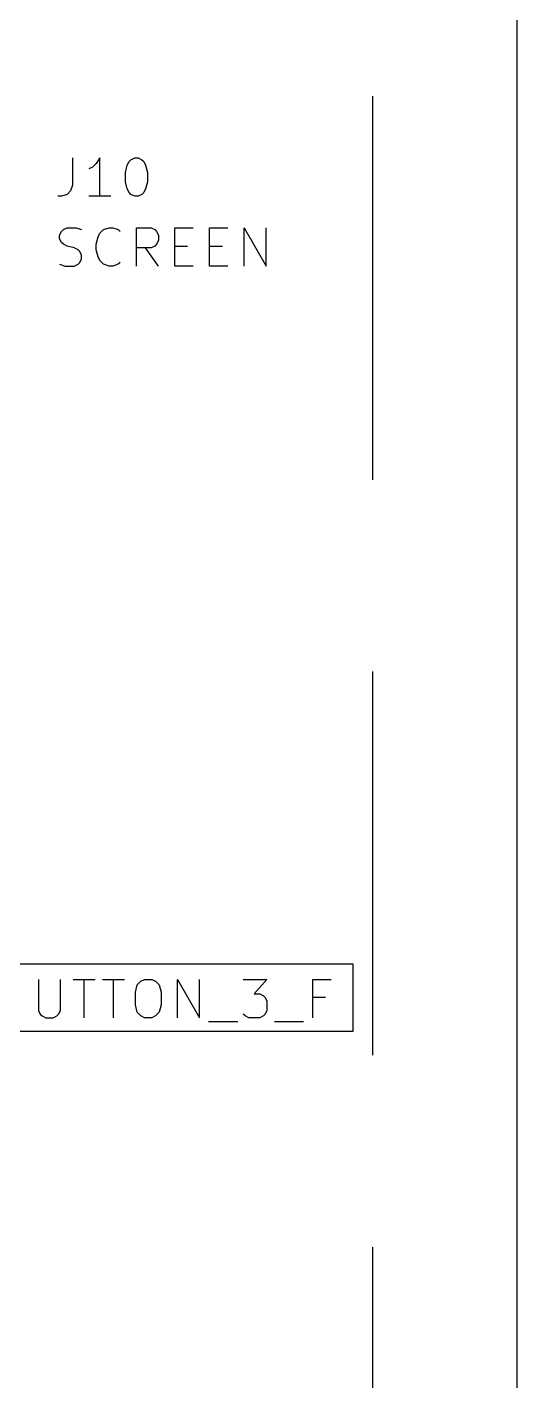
# Model space of a CAD drawing. Extents: x 0.3 to 16.3, y -11.7 to -0.2.
# Drawn here: x 15.7 to 16.338, y -3.55 to -1.785 of the extents above; entities that cross this region are included whole.
import ezdxf

# ---------------------------------------------------------------- set-up
doc = ezdxf.new("R2010")
doc.units = 0
doc.header["$MEASUREMENT"] = 0
doc.linetypes.add('DASHED', pattern=[0.75, 0.5, -0.25])
doc.layers.add('BLACK', color=7, linetype='CONTINUOUS')

msp = doc.modelspace()

# ---------------------------------------------------------------- linework, layer by layer
at = {"layer": 'BLACK', "linetype": 'CONTINUOUS'}
for p, q in [((16.3381, -0.19685), (16.3381, -11.4961)), ((15.7593, -1.95561), (15.7593, -1.99133)), ((15.795, -1.95561), (15.7903, -1.96276)), ((15.795, -2.00561), (15.795, -1.95561)), ((15.8331, -1.96037), (15.8355, -1.958)), ((15.8355, -1.958), (15.8403, -1.95561)), ((15.8403, -1.95561), (15.845, -1.95561)), ((15.845, -1.95561), (15.8498, -1.958)), ((15.8498, -1.958), (15.8522, -1.96037)), ((15.7855, -1.96752), (15.7807, -1.9699)), ((15.7903, -1.96276), (15.7855, -1.96752)), ((15.8284, -1.97466), (15.8307, -1.96514)), ((15.8284, -1.98657), (15.8284, -1.97466)), ((15.8307, -1.96514), (15.8331, -1.96037)), ((15.8522, -1.96037), (15.8546, -1.96514)), ((15.8546, -1.96514), (15.8569, -1.97466)), ((15.8569, -1.97466), (15.8569, -1.98657)), ((15.7593, -1.99133), (15.7569, -1.99847)), ((15.8307, -1.99609), (15.8284, -1.98657)), ((15.8569, -1.98657), (15.8546, -1.99609)), ((15.745, -2.00561), (15.7403, -2.00561)), ((15.7522, -2.00323), (15.745, -2.00561)), ((15.7569, -1.99847), (15.7522, -2.00323)), ((15.8093, -2.00561), (15.7807, -2.00561)), ((15.8331, -2.00085), (15.8307, -1.99609)), ((15.8355, -2.00323), (15.8331, -2.00085)), ((15.8403, -2.00561), (15.8355, -2.00323)), ((15.845, -2.00561), (15.8403, -2.00561)), ((15.8498, -2.00323), (15.845, -2.00561)), ((15.8522, -2.00085), (15.8498, -2.00323)), ((15.8546, -1.99609), (15.8522, -2.00085)), ((15.7474, -2.049), (15.7522, -2.04661)), ((15.7522, -2.04661), (15.7641, -2.04661)), ((15.7641, -2.04661), (15.7712, -2.049)), ((15.7998, -2.049), (15.8069, -2.04661)), ((15.8069, -2.04661), (15.8117, -2.04661)), ((15.8117, -2.04661), (15.8188, -2.049)), ((15.8426, -2.09661), (15.8426, -2.04661)), ((15.8426, -2.04661), (15.8617, -2.04661)), ((15.8617, -2.04661), (15.8665, -2.049)), ((15.8926, -2.09661), (15.8926, -2.04661)), ((15.8926, -2.04661), (15.9165, -2.04661)), ((15.9379, -2.09661), (15.9379, -2.04661)), ((15.9379, -2.04661), (15.9617, -2.04661)), ((15.9831, -2.09661), (15.9831, -2.04661)), ((15.9831, -2.04661), (16.0117, -2.09661)), ((16.0117, -2.09661), (16.0117, -2.04661)), ((15.7426, -2.05614), (15.745, -2.05137)), ((15.7426, -2.0609), (15.7426, -2.05614)), ((15.745, -2.06566), (15.7426, -2.0609)), ((15.745, -2.05137), (15.7474, -2.049)), ((15.7903, -2.06804), (15.7926, -2.05852)), ((15.7926, -2.05852), (15.795, -2.05376)), ((15.795, -2.05376), (15.7998, -2.049)), ((15.8188, -2.049), (15.8212, -2.05137)), ((15.8665, -2.049), (15.8688, -2.05137)), ((15.8688, -2.05137), (15.8712, -2.05614)), ((15.8712, -2.06328), (15.8688, -2.06804)), ((15.8712, -2.05614), (15.8712, -2.06328)), ((15.7474, -2.06804), (15.745, -2.06566)), ((15.7522, -2.07042), (15.7474, -2.06804)), ((15.7617, -2.0728), (15.7522, -2.07042)), ((15.7665, -2.07519), (15.7617, -2.0728)), ((15.7688, -2.07757), (15.7665, -2.07519)), ((15.7712, -2.08233), (15.7688, -2.07757)), ((15.7903, -2.07519), (15.7903, -2.06804)), ((15.7926, -2.08471), (15.7903, -2.07519)), ((15.8617, -2.0728), (15.8426, -2.0728)), ((15.8712, -2.09661), (15.8546, -2.0728)), ((15.8665, -2.07042), (15.8617, -2.0728)), ((15.8688, -2.06804), (15.8665, -2.07042)), ((15.8926, -2.07042), (15.9093, -2.07042)), ((15.9379, -2.07042), (15.9546, -2.07042)), ((15.7426, -2.09423), (15.7498, -2.09661)), ((15.7498, -2.09661), (15.7617, -2.09661)), ((15.7617, -2.09661), (15.7665, -2.09423)), ((15.7665, -2.09423), (15.7688, -2.09185)), ((15.7688, -2.09185), (15.7712, -2.08709)), ((15.7712, -2.08709), (15.7712, -2.08233)), ((15.795, -2.08947), (15.7926, -2.08471)), ((15.7998, -2.09423), (15.795, -2.08947)), ((15.8069, -2.09661), (15.7998, -2.09423)), ((15.8117, -2.09661), (15.8069, -2.09661)), ((15.8188, -2.09423), (15.8117, -2.09661)), ((15.8212, -2.09185), (15.8188, -2.09423)), ((15.9165, -2.09661), (15.8926, -2.09661)), ((15.9617, -2.09661), (15.9379, -2.09661)), ((16.125, -3.00624), (15.6375, -3.00624)), ((16.125, -3.05), (16.125, -3.00624)), ((15.715, -3.02619), (15.715, -3.06667)), ((15.7436, -3.06667), (15.7436, -3.02619)), ((15.7603, -3.02619), (15.7888, -3.02619)), ((15.7746, -3.07619), (15.7746, -3.02619)), ((15.7984, -3.02619), (15.8269, -3.02619)), ((15.8126, -3.07619), (15.8126, -3.02619)), ((15.8412, -3.04286), (15.8436, -3.03333)), ((15.8436, -3.03333), (15.8484, -3.02857)), ((15.8484, -3.02857), (15.8531, -3.02619)), ((15.8531, -3.02619), (15.8626, -3.02619)), ((15.8626, -3.02619), (15.8674, -3.02857)), ((15.8674, -3.02857), (15.8722, -3.03333)), ((15.8722, -3.03333), (15.8746, -3.04286)), ((15.896, -3.07619), (15.896, -3.02619)), ((15.896, -3.02619), (15.9246, -3.07619)), ((15.9246, -3.07619), (15.9246, -3.02619)), ((15.9817, -3.02619), (16.0126, -3.02619)), ((16.0126, -3.02619), (15.996, -3.04524)), ((16.0722, -3.07619), (16.0722, -3.02619)), ((16.0722, -3.02619), (16.096, -3.02619)), ((15.8412, -3.05952), (15.8412, -3.04286)), ((15.8746, -3.04286), (15.8746, -3.05952)), ((15.996, -3.04524), (16.0031, -3.04524)), ((16.0031, -3.04524), (16.0079, -3.04762)), ((16.0079, -3.04762), (16.0103, -3.05)), ((16.0103, -3.05), (16.0126, -3.05476)), ((16.0888, -3.05), (16.0722, -3.05)), ((16.125, -3.09376), (16.125, -3.05)), ((15.715, -3.06667), (15.7174, -3.07143)), ((15.7412, -3.07143), (15.7436, -3.06667)), ((15.8436, -3.06905), (15.8412, -3.05952)), ((15.8484, -3.07381), (15.8436, -3.06905)), ((15.8722, -3.06905), (15.8674, -3.07381)), ((15.8746, -3.05952), (15.8722, -3.06905)), ((16.0126, -3.06667), (16.0103, -3.07143)), ((16.0126, -3.05476), (16.0126, -3.06667)), ((15.7174, -3.07143), (15.7198, -3.07381)), ((15.7198, -3.07381), (15.7246, -3.07619)), ((15.7246, -3.07619), (15.7341, -3.07619)), ((15.7341, -3.07619), (15.7388, -3.07381)), ((15.7388, -3.07381), (15.7412, -3.07143)), ((15.8531, -3.07619), (15.8484, -3.07381)), ((15.8626, -3.07619), (15.8531, -3.07619)), ((15.8674, -3.07381), (15.8626, -3.07619)), ((15.9365, -3.08095), (15.9746, -3.08095)), ((15.9841, -3.07381), (15.9817, -3.07143)), ((15.9888, -3.07619), (15.9841, -3.07381)), ((16.0031, -3.07619), (15.9888, -3.07619)), ((16.0079, -3.07381), (16.0031, -3.07619)), ((16.0103, -3.07143), (16.0079, -3.07381)), ((16.0222, -3.08095), (16.0603, -3.08095)), ((15.6375, -3.09376), (16.125, -3.09376))]:
    msp.add_line(p, q, dxfattribs=at)
at = {"layer": 'BLACK', "linetype": 'DASHED'}
msp.add_line((16.15, -0.375), (16.15, -6.7), dxfattribs=at)

doc.saveas('drawing.dxf')
